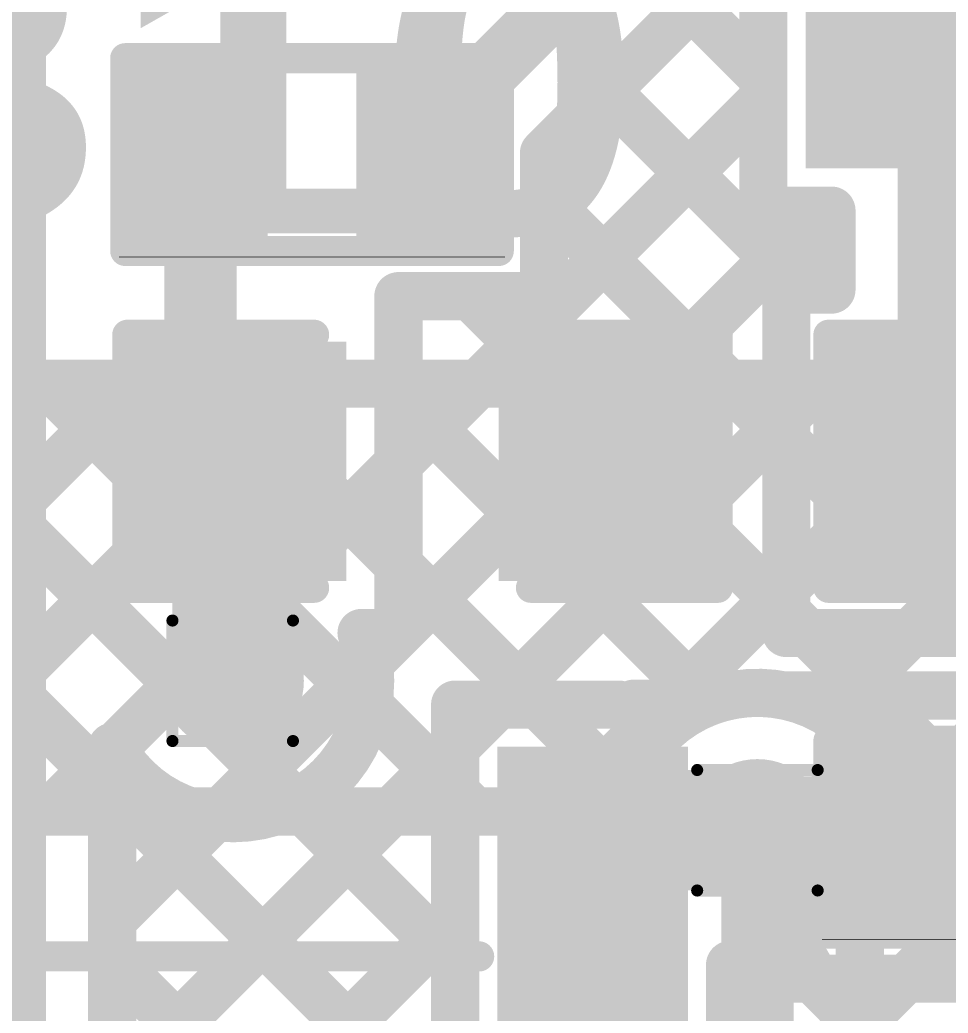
# Model space of a CAD drawing. Header units: inches. Extents: x -17 to 443, y -40 to 218.
# Drawn here: x 88.012 to 91.926, y 152.372 to 156.559 of the extents above; entities that cross this region are included whole.
import ezdxf

# ---------------------------------------------------------------- set-up
doc = ezdxf.new("R2010")
doc.units = ezdxf.units.IN
for name, color, linetype in [('Bottom Layer', 5, 'Continuous'), ('Drill Drawing', 1, 'Continuous'), ('Top Layer', 1, 'Continuous'), ('Top Overlay', 2, 'Continuous'), ('Top Paste', 8, 'Continuous'), ('Top Solder', 216, 'Continuous'), ('Via Holes', 16, 'Continuous')]:
    doc.layers.add(name, color=color, linetype=linetype)
doc.styles.add('Arial Black_Bold', font='', dxfattribs={"height": 0.2})
doc.styles.get('Arial Black_Bold').set_extended_font_data('Arial Black', bold=True)

# ---------------------------------------------------------------- blocks, each defined once
blk = doc.blocks.new('S______B______0402_12')
at = {"layer": 'Top Layer'}
for points in [[(-0.6985, -0.3175), (-0.6985, 0.3175), (-0.2413, 0.3175), (-0.2413, -0.3175)], [(0.2413, -0.3175), (0.2413, 0.3175), (0.6985, 0.3175), (0.6985, -0.3175)]]:
    blk.add_hatch(color=1, dxfattribs=at).paths.add_polyline_path(points)
at = {"layer": 'Top Paste'}
for points in [[(-0.6985, -0.3175), (-0.6985, 0.3175), (-0.2413, 0.3175), (-0.2413, -0.3175)], [(0.2413, -0.3175), (0.2413, 0.3175), (0.6985, 0.3175), (0.6985, -0.3175)]]:
    blk.add_hatch(color=8, dxfattribs=at).paths.add_polyline_path(points)
at = {"layer": 'Top Solder'}
for points in [[(-0.7535, -0.3725), (-0.7535, 0.3725), (-0.1863, 0.3725), (-0.1863, -0.3725)], [(0.1863, -0.3725), (0.1863, 0.3725), (0.7535, 0.3725), (0.7535, -0.3725)]]:
    blk.add_hatch(color=216, dxfattribs=at).paths.add_polyline_path(points)
at = {"layer": 'Top Overlay'}
for points in [[(-0.7874, 0.4064, 0.127, 0.127, 0), (0.7874, 0.4064, 0.127, 0.127, 0)], [(-0.7874, -0.4064, 0.127, 0.127, 0), (-0.7874, 0.4064, 0.127, 0.127, 0)], [(0.7874, -0.4064, 0.127, 0.127, 0), (0.7874, 0.4064, 0.127, 0.127, 0)], [(-0.7874, -0.4064, 0.127, 0.127, 0), (0.7874, -0.4064, 0.127, 0.127, 0)], [(-0.8128, -0.4318, 0.00323, 0.00323, 0), (0.8128, -0.4318, 0.00323, 0.00323, 0)]]:
    blk.add_lwpolyline(points, format="xyseb", dxfattribs=at)
for points in [[(-0.8191, 0.4064, 0.0635, 0.0635, 1), (-0.7556, 0.4064, 0.0635, 0.0635, 1)], [(-0.8191, 0.4064, 0.0635, 0.0635, 1), (-0.7556, 0.4064, 0.0635, 0.0635, 1)], [(0.7556, 0.4064, 0.0635, 0.0635, 1), (0.8191, 0.4064, 0.0635, 0.0635, 1)], [(0.7556, 0.4064, 0.0635, 0.0635, 1), (0.8191, 0.4064, 0.0635, 0.0635, 1)], [(-0.8191, -0.4064, 0.0635, 0.0635, 1), (-0.7556, -0.4064, 0.0635, 0.0635, 1)], [(-0.8191, -0.4064, 0.0635, 0.0635, 1), (-0.7556, -0.4064, 0.0635, 0.0635, 1)], [(0.7556, -0.4064, 0.0635, 0.0635, 1), (0.8191, -0.4064, 0.0635, 0.0635, 1)], [(0.7556, -0.4064, 0.0635, 0.0635, 1), (0.8191, -0.4064, 0.0635, 0.0635, 1)], [(-0.8136, -0.4318, 0.00161, 0.00161, 1), (-0.812, -0.4318, 0.00161, 0.00161, 1)], [(0.812, -0.4318, 0.00161, 0.00161, 1), (0.8136, -0.4318, 0.00161, 0.00161, 1)]]:
    blk.add_lwpolyline(points, format="xyseb", close=True, dxfattribs=at)
blk = doc.blocks.new('SOT_23_5_28')
at = {"layer": 'Top Layer'}
for points in [[(-1.85, 1.25), (-0.75, 1.25), (-0.75, 0.65), (-1.85, 0.65)], [(0.75, 1.25), (1.85, 1.25), (1.85, 0.65), (0.75, 0.65)], [(-1.85, 0.3), (-0.75, 0.3), (-0.75, -0.3), (-1.85, -0.3)], [(-1.85, -0.65), (-0.75, -0.65), (-0.75, -1.25), (-1.85, -1.25)], [(0.75, -0.65), (1.85, -0.65), (1.85, -1.25), (0.75, -1.25)]]:
    blk.add_hatch(color=1, dxfattribs=at).paths.add_polyline_path(points)
at = {"layer": 'Top Paste'}
for points in [[(-1.85, 1.25), (-0.75, 1.25), (-0.75, 0.65), (-1.85, 0.65)], [(0.75, 1.25), (1.85, 1.25), (1.85, 0.65), (0.75, 0.65)], [(-1.85, 0.3), (-0.75, 0.3), (-0.75, -0.3), (-1.85, -0.3)], [(-1.85, -0.65), (-0.75, -0.65), (-0.75, -1.25), (-1.85, -1.25)], [(0.75, -0.65), (1.85, -0.65), (1.85, -1.25), (0.75, -1.25)]]:
    blk.add_hatch(color=8, dxfattribs=at).paths.add_polyline_path(points)
at = {"layer": 'Top Solder'}
for points in [[(-1.9516, 1.3516), (-0.6484, 1.3516), (-0.6484, 0.5484), (-1.9516, 0.5484)], [(0.6484, 1.3516), (1.9516, 1.3516), (1.9516, 0.5484), (0.6484, 0.5484)], [(-1.9516, 0.4016), (-0.6484, 0.4016), (-0.6484, -0.4016), (-1.9516, -0.4016)], [(-1.9516, -0.5484), (-0.6484, -0.5484), (-0.6484, -1.3516), (-1.9516, -1.3516)], [(0.6484, -0.5484), (1.9516, -0.5484), (1.9516, -1.3516), (0.6484, -1.3516)]]:
    blk.add_hatch(color=216, dxfattribs=at).paths.add_polyline_path(points)
at = {"layer": 'Top Overlay'}
for points in [[(-0.879, 1.4986, 0.127, 0.127, 0), (0.8736, 1.4986, 0.127, 0.127, 0)], [(-0.879, 1.3986, 0.127, 0.127, 0), (-0.879, 1.4986, 0.127, 0.127, 0)], [(0.8736, 1.3986, 0.127, 0.127, 0), (0.8736, 1.4986, 0.127, 0.127, 0)], [(-2.1336, 1.0668, 0.127, 0.127, 0), (-2.0066, 0.9398, 0.127, 0.127, 0)], [(-2.1336, 0.8128, 0.127, 0.127, 0), (-2.1336, 1.0668, 0.127, 0.127, 0)], [(-2.1336, 0.8128, 0.127, 0.127, 0), (-2.0066, 0.9398, 0.127, 0.127, 0)], [(0.88, -0.418, 0.127, 0.127, 0), (0.88, 0.44, 0.127, 0.127, 0)], [(-0.879, -1.4986, 0.127, 0.127, 0), (-0.879, -1.3986, 0.127, 0.127, 0)], [(0.8736, -1.4986, 0.127, 0.127, 0), (0.8736, -1.3986, 0.127, 0.127, 0)], [(-0.879, -1.4986, 0.127, 0.127, 0), (0.8736, -1.4986, 0.127, 0.127, 0)]]:
    blk.add_lwpolyline(points, format="xyseb", dxfattribs=at)
for points in [[(-0.9108, 1.4986, 0.0635, 0.0635, 1), (-0.8473, 1.4986, 0.0635, 0.0635, 1)], [(-0.9108, 1.4986, 0.0635, 0.0635, 1), (-0.8473, 1.4986, 0.0635, 0.0635, 1)], [(0.8418, 1.4986, 0.0635, 0.0635, 1), (0.9053, 1.4986, 0.0635, 0.0635, 1)], [(0.8418, 1.4986, 0.0635, 0.0635, 1), (0.9053, 1.4986, 0.0635, 0.0635, 1)], [(-0.9108, 1.3986, 0.0635, 0.0635, 1), (-0.8473, 1.3986, 0.0635, 0.0635, 1)], [(0.8418, 1.3986, 0.0635, 0.0635, 1), (0.9053, 1.3986, 0.0635, 0.0635, 1)], [(-2.1654, 1.0668, 0.0635, 0.0635, 1), (-2.1019, 1.0668, 0.0635, 0.0635, 1)], [(-2.1654, 1.0668, 0.0635, 0.0635, 1), (-2.1019, 1.0668, 0.0635, 0.0635, 1)], [(-2.0383, 0.9398, 0.0635, 0.0635, 1), (-1.9748, 0.9398, 0.0635, 0.0635, 1)], [(-2.0383, 0.9398, 0.0635, 0.0635, 1), (-1.9748, 0.9398, 0.0635, 0.0635, 1)], [(-2.1654, 0.8128, 0.0635, 0.0635, 1), (-2.1019, 0.8128, 0.0635, 0.0635, 1)], [(-2.1654, 0.8128, 0.0635, 0.0635, 1), (-2.1019, 0.8128, 0.0635, 0.0635, 1)], [(0.8483, 0.44, 0.0635, 0.0635, 1), (0.9118, 0.44, 0.0635, 0.0635, 1)], [(0.8483, -0.418, 0.0635, 0.0635, 1), (0.9118, -0.418, 0.0635, 0.0635, 1)], [(-0.9108, -1.3986, 0.0635, 0.0635, 1), (-0.8473, -1.3986, 0.0635, 0.0635, 1)], [(0.8418, -1.3986, 0.0635, 0.0635, 1), (0.9053, -1.3986, 0.0635, 0.0635, 1)], [(-0.9108, -1.4986, 0.0635, 0.0635, 1), (-0.8473, -1.4986, 0.0635, 0.0635, 1)], [(-0.9108, -1.4986, 0.0635, 0.0635, 1), (-0.8473, -1.4986, 0.0635, 0.0635, 1)], [(0.8418, -1.4986, 0.0635, 0.0635, 1), (0.9053, -1.4986, 0.0635, 0.0635, 1)], [(0.8418, -1.4986, 0.0635, 0.0635, 1), (0.9053, -1.4986, 0.0635, 0.0635, 1)]]:
    blk.add_lwpolyline(points, format="xyseb", close=True, dxfattribs=at)
blk = doc.blocks.new('TC_0522C_1_7_260G__87')
at = {"layer": 'Top Layer'}
blk.add_hatch(color=1, dxfattribs=at).paths.add_polyline_path([(2.5, -1.55), (3.5, -1.55), (3.5, -2.15), (2.5, -2.15)])
at = {"layer": 'Top Paste'}
blk.add_hatch(color=8, dxfattribs=at).paths.add_polyline_path([(2.5, -1.55), (3.5, -1.55), (3.5, -2.15), (2.5, -2.15)])
at = {"layer": 'Top Solder'}
blk.add_hatch(color=216, dxfattribs=at).paths.add_polyline_path([(2.3984, -1.4484), (3.6016, -1.4484), (3.6016, -2.2516), (2.3984, -2.2516)])
at = {"layer": 'Top Overlay'}
blk.add_lwpolyline([(2.7178, 1.4224, 0.127, 0.127, 0), (2.7178, -1.3716, 0.127, 0.127, 0)], format="xyseb", dxfattribs=at)
blk.add_lwpolyline([(2.686, -1.3716, 0.0635, 0.0635, 1), (2.7496, -1.3716, 0.0635, 0.0635, 1)], format="xyseb", close=True, dxfattribs=at)
blk = doc.blocks.new('R___0402_189')
at = {"layer": 'Top Layer'}
for points in [[(-0.6985, -0.3175), (-0.6985, 0.3175), (-0.2413, 0.3175), (-0.2413, -0.3175)], [(0.2413, -0.3175), (0.2413, 0.3175), (0.6985, 0.3175), (0.6985, -0.3175)]]:
    blk.add_hatch(color=1, dxfattribs=at).paths.add_polyline_path(points)
at = {"layer": 'Top Paste'}
for points in [[(-0.6985, -0.3175), (-0.6985, 0.3175), (-0.2413, 0.3175), (-0.2413, -0.3175)], [(0.2413, -0.3175), (0.2413, 0.3175), (0.6985, 0.3175), (0.6985, -0.3175)]]:
    blk.add_hatch(color=8, dxfattribs=at).paths.add_polyline_path(points)
at = {"layer": 'Top Solder'}
for points in [[(-0.7535, -0.3725), (-0.7535, 0.3725), (-0.1863, 0.3725), (-0.1863, -0.3725)], [(0.1863, -0.3725), (0.1863, 0.3725), (0.7535, 0.3725), (0.7535, -0.3725)]]:
    blk.add_hatch(color=216, dxfattribs=at).paths.add_polyline_path(points)
at = {"layer": 'Top Overlay'}
for points in [[(-0.7874, 0.4064, 0.127, 0.127, 0), (0.7874, 0.4064, 0.127, 0.127, 0)], [(-0.7874, -0.4064, 0.127, 0.127, 0), (-0.7874, 0.4064, 0.127, 0.127, 0)], [(0.7874, -0.4064, 0.127, 0.127, 0), (0.7874, 0.4064, 0.127, 0.127, 0)], [(-0.7874, -0.4064, 0.127, 0.127, 0), (0.7874, -0.4064, 0.127, 0.127, 0)], [(-0.8128, -0.4318, 0.00323, 0.00323, 0), (0.8128, -0.4318, 0.00323, 0.00323, 0)]]:
    blk.add_lwpolyline(points, format="xyseb", dxfattribs=at)
for points in [[(-0.8191, 0.4064, 0.0635, 0.0635, 1), (-0.7556, 0.4064, 0.0635, 0.0635, 1)], [(-0.8191, 0.4064, 0.0635, 0.0635, 1), (-0.7556, 0.4064, 0.0635, 0.0635, 1)], [(0.7556, 0.4064, 0.0635, 0.0635, 1), (0.8191, 0.4064, 0.0635, 0.0635, 1)], [(0.7556, 0.4064, 0.0635, 0.0635, 1), (0.8191, 0.4064, 0.0635, 0.0635, 1)], [(-0.8191, -0.4064, 0.0635, 0.0635, 1), (-0.7556, -0.4064, 0.0635, 0.0635, 1)], [(-0.8191, -0.4064, 0.0635, 0.0635, 1), (-0.7556, -0.4064, 0.0635, 0.0635, 1)], [(0.7556, -0.4064, 0.0635, 0.0635, 1), (0.8191, -0.4064, 0.0635, 0.0635, 1)], [(0.7556, -0.4064, 0.0635, 0.0635, 1), (0.8191, -0.4064, 0.0635, 0.0635, 1)], [(-0.8136, -0.4318, 0.00161, 0.00161, 1), (-0.812, -0.4318, 0.00161, 0.00161, 1)], [(0.812, -0.4318, 0.00161, 0.00161, 1), (0.8136, -0.4318, 0.00161, 0.00161, 1)]]:
    blk.add_lwpolyline(points, format="xyseb", close=True, dxfattribs=at)
blk = doc.blocks.new('C___0603_254')
at = {"layer": 'Top Layer'}
for points in [[(-0.381, 0.4445), (-0.381, -0.4445), (-1.143, -0.4445), (-1.143, 0.4445)], [(1.143, 0.4445), (1.143, -0.4445), (0.381, -0.4445), (0.381, 0.4445)]]:
    blk.add_hatch(color=1, dxfattribs=at).paths.add_polyline_path(points)
at = {"layer": 'Top Paste'}
for points in [[(-0.381, 0.4445), (-0.381, -0.4445), (-1.143, -0.4445), (-1.143, 0.4445)], [(1.143, 0.4445), (1.143, -0.4445), (0.381, -0.4445), (0.381, 0.4445)]]:
    blk.add_hatch(color=8, dxfattribs=at).paths.add_polyline_path(points)
at = {"layer": 'Top Solder'}
for points in [[(-0.321, 0.5045), (-0.321, -0.5045), (-1.203, -0.5045), (-1.203, 0.5045)], [(1.203, 0.5045), (1.203, -0.5045), (0.321, -0.5045), (0.321, 0.5045)]]:
    blk.add_hatch(color=216, dxfattribs=at).paths.add_polyline_path(points)
at = {"layer": 'Top Overlay'}
for points in [[(-1.2446, 0.5334, 0.127, 0.127, 0), (-1.2446, -0.5334, 0.127, 0.127, 0)], [(-0.4572, 0.5334, 0.127, 0.127, 0), (-1.2446, 0.5334, 0.127, 0.127, 0)], [(1.2446, 0.5334, 0.127, 0.127, 0), (0.4572, 0.5334, 0.127, 0.127, 0)], [(1.2446, 0.5334, 0.127, 0.127, 0), (1.2446, -0.5334, 0.127, 0.127, 0)], [(-0.4572, -0.5334, 0.127, 0.127, 0), (-1.2446, -0.5334, 0.127, 0.127, 0)], [(1.2446, -0.5334, 0.127, 0.127, 0), (0.4572, -0.5334, 0.127, 0.127, 0)]]:
    blk.add_lwpolyline(points, format="xyseb", dxfattribs=at)
for points in [[(-1.2764, 0.5334, 0.0635, 0.0635, 1), (-1.2128, 0.5334, 0.0635, 0.0635, 1)], [(-1.2764, 0.5334, 0.0635, 0.0635, 1), (-1.2128, 0.5334, 0.0635, 0.0635, 1)], [(-0.4889, 0.5334, 0.0635, 0.0635, 1), (-0.4254, 0.5334, 0.0635, 0.0635, 1)], [(0.4254, 0.5334, 0.0635, 0.0635, 1), (0.4889, 0.5334, 0.0635, 0.0635, 1)], [(1.2128, 0.5334, 0.0635, 0.0635, 1), (1.2764, 0.5334, 0.0635, 0.0635, 1)], [(1.2128, 0.5334, 0.0635, 0.0635, 1), (1.2764, 0.5334, 0.0635, 0.0635, 1)], [(-1.2764, -0.5334, 0.0635, 0.0635, 1), (-1.2128, -0.5334, 0.0635, 0.0635, 1)], [(-1.2764, -0.5334, 0.0635, 0.0635, 1), (-1.2128, -0.5334, 0.0635, 0.0635, 1)], [(-0.4889, -0.5334, 0.0635, 0.0635, 1), (-0.4254, -0.5334, 0.0635, 0.0635, 1)], [(0.4254, -0.5334, 0.0635, 0.0635, 1), (0.4889, -0.5334, 0.0635, 0.0635, 1)], [(1.2128, -0.5334, 0.0635, 0.0635, 1), (1.2764, -0.5334, 0.0635, 0.0635, 1)], [(1.2128, -0.5334, 0.0635, 0.0635, 1), (1.2764, -0.5334, 0.0635, 0.0635, 1)]]:
    blk.add_lwpolyline(points, format="xyseb", close=True, dxfattribs=at)
blk = doc.blocks.new('C___0603_258')
at = {"layer": 'Top Layer'}
for points in [[(-0.381, 0.4445), (-0.381, -0.4445), (-1.143, -0.4445), (-1.143, 0.4445)], [(1.143, 0.4445), (1.143, -0.4445), (0.381, -0.4445), (0.381, 0.4445)]]:
    blk.add_hatch(color=1, dxfattribs=at).paths.add_polyline_path(points)
at = {"layer": 'Top Paste'}
for points in [[(-0.381, 0.4445), (-0.381, -0.4445), (-1.143, -0.4445), (-1.143, 0.4445)], [(1.143, 0.4445), (1.143, -0.4445), (0.381, -0.4445), (0.381, 0.4445)]]:
    blk.add_hatch(color=8, dxfattribs=at).paths.add_polyline_path(points)
at = {"layer": 'Top Solder'}
for points in [[(-0.321, 0.5045), (-0.321, -0.5045), (-1.203, -0.5045), (-1.203, 0.5045)], [(1.203, 0.5045), (1.203, -0.5045), (0.321, -0.5045), (0.321, 0.5045)]]:
    blk.add_hatch(color=216, dxfattribs=at).paths.add_polyline_path(points)
at = {"layer": 'Top Overlay'}
for points in [[(-1.2446, -0.5334, 0.127, 0.127, 0), (-1.2446, 0.5334, 0.127, 0.127, 0)], [(-1.2446, 0.5334, 0.127, 0.127, 0), (-0.4572, 0.5334, 0.127, 0.127, 0)], [(0.4572, 0.5334, 0.127, 0.127, 0), (1.2446, 0.5334, 0.127, 0.127, 0)], [(1.2446, -0.5334, 0.127, 0.127, 0), (1.2446, 0.5334, 0.127, 0.127, 0)], [(-1.2446, -0.5334, 0.127, 0.127, 0), (-0.4572, -0.5334, 0.127, 0.127, 0)], [(0.4572, -0.5334, 0.127, 0.127, 0), (1.2446, -0.5334, 0.127, 0.127, 0)]]:
    blk.add_lwpolyline(points, format="xyseb", dxfattribs=at)
for points in [[(-1.2764, 0.5334, 0.0635, 0.0635, 1), (-1.2128, 0.5334, 0.0635, 0.0635, 1)], [(-1.2764, 0.5334, 0.0635, 0.0635, 1), (-1.2128, 0.5334, 0.0635, 0.0635, 1)], [(-0.4889, 0.5334, 0.0635, 0.0635, 1), (-0.4254, 0.5334, 0.0635, 0.0635, 1)], [(0.4254, 0.5334, 0.0635, 0.0635, 1), (0.4889, 0.5334, 0.0635, 0.0635, 1)], [(1.2128, 0.5334, 0.0635, 0.0635, 1), (1.2764, 0.5334, 0.0635, 0.0635, 1)], [(1.2128, 0.5334, 0.0635, 0.0635, 1), (1.2764, 0.5334, 0.0635, 0.0635, 1)], [(-1.2764, -0.5334, 0.0635, 0.0635, 1), (-1.2128, -0.5334, 0.0635, 0.0635, 1)], [(-1.2764, -0.5334, 0.0635, 0.0635, 1), (-1.2128, -0.5334, 0.0635, 0.0635, 1)], [(-0.4889, -0.5334, 0.0635, 0.0635, 1), (-0.4254, -0.5334, 0.0635, 0.0635, 1)], [(0.4254, -0.5334, 0.0635, 0.0635, 1), (0.4889, -0.5334, 0.0635, 0.0635, 1)], [(1.2128, -0.5334, 0.0635, 0.0635, 1), (1.2764, -0.5334, 0.0635, 0.0635, 1)], [(1.2128, -0.5334, 0.0635, 0.0635, 1), (1.2764, -0.5334, 0.0635, 0.0635, 1)]]:
    blk.add_lwpolyline(points, format="xyseb", close=True, dxfattribs=at)

msp = doc.modelspace()

# ---------------------------------------------------------------- hatches: boundary and pattern name
at = {"layer": 'Bottom Layer'}
h = msp.add_hatch(color=5, dxfattribs=at)
edge = h.paths.add_edge_path()
edge.add_arc((88.9097, 153.7729), 0.3, 0, 360)
h = msp.add_hatch(color=5, dxfattribs=at)
edge = h.paths.add_edge_path()
edge.add_arc((91.1217, 153.1427), 0.3, 0, 360)
at = {"layer": 'Top Layer'}
h = msp.add_hatch(color=1, dxfattribs=at)
edge = h.paths.add_edge_path()
edge.add_arc((88.9097, 153.7729), 0.3, 0, 360)
h = msp.add_hatch(color=1, dxfattribs=at)
edge = h.paths.add_edge_path()
edge.add_arc((91.1217, 153.1427), 0.3, 0, 360)
at = {"layer": 'Via Holes'}
h = msp.add_hatch(color=7, dxfattribs=at)
edge = h.paths.add_edge_path()
edge.add_arc((88.9097, 153.7729), 0.15, 0, 360)
h = msp.add_hatch(color=7, dxfattribs=at)
edge = h.paths.add_edge_path()
edge.add_arc((91.1217, 153.1427), 0.15, 0, 360)

# ---------------------------------------------------------------- linework, layer by layer
at = {"layer": 'Bottom Layer'}
for points in [[(85.4045, 156.3102, 0.2032, 0.2032, 0), (88.4929, 153.2218, 0.2032, 0.2032, 0)], [(86.7048, 153.2218, 0.2032, 0.2032, 0), (88.5085, 155.0255, 0.2032, 0.2032, 0)], [(86.9967, 155.0255, 0.2032, 0.2032, 0), (93.0467, 155.0255, 0.2032, 0.2032, 0)], [(86.9967, 155.0255, 0.2032, 0.2032, 0), (93.0467, 155.0255, 0.2032, 0.2032, 0)], [(87.4077, 155.0255, 0.2032, 0.2032, 0), (89.2113, 153.2218, 0.2032, 0.2032, 0)], [(87.4232, 153.2218, 0.2032, 0.2032, 0), (89.2269, 155.0255, 0.2032, 0.2032, 0)], [(88.1261, 155.0255, 0.2032, 0.2032, 0), (89.9297, 153.2218, 0.2032, 0.2032, 0)], [(88.1417, 153.2218, 0.2032, 0.2032, 0), (89.9453, 155.0255, 0.2032, 0.2032, 0)], [(88.8445, 155.0255, 0.2032, 0.2032, 0), (90.5654, 153.3046, 0.2032, 0.2032, 0)], [(88.8601, 153.2218, 0.2032, 0.2032, 0), (90.6637, 155.0255, 0.2032, 0.2032, 0)], [(89.5629, 155.0255, 0.2032, 0.2032, 0), (90.9074, 153.681, 0.2032, 0.2032, 0)], [(89.5785, 153.2218, 0.2032, 0.2032, 0), (91.3822, 155.0255, 0.2032, 0.2032, 0)], [(90.2813, 155.0255, 0.2032, 0.2032, 0), (93.6196, 151.6872, 0.2032, 0.2032, 0)], [(90.2937, 153.2186, 0.2032, 0.2032, 0), (92.1006, 155.0255, 0.2032, 0.2032, 0)], [(90.9998, 155.0255, 0.2032, 0.2032, 0), (93.6196, 152.4057, 0.2032, 0.2032, 0)], [(91.428, 153.6345, 0.2032, 0.2032, 0), (92.819, 155.0255, 0.2032, 0.2032, 0)], [(91.7182, 155.0255, 0.2032, 0.2032, 0), (93.6196, 153.1241, 0.2032, 0.2032, 0)], [(91.6994, 153.1874, 0.2032, 0.2032, 0), (93.4246, 154.9126, 0.2032, 0.2032, 0)], [(91.5535, 152.3231, 0.2032, 0.2032, 0), (93.7187, 154.4884, 0.2032, 0.2032, 0)], [(90.543, 153.115, 0.2032, 0.2032, -1.024191), (91.7011, 153.1427, 0.2032, 0.2032, 0)], [(86.2077, 153.2218, 0.2032, 0.2032, 0), (90.2379, 153.2218, 0.2032, 0.2032, 0)], [(86.2077, 153.2218, 0.2032, 0.2032, 0), (90.2379, 153.2218, 0.2032, 0.2032, 0)], [(90.2379, 153.2218, 0.2032, 0.2032, -0.049126), (90.3333, 153.2124, 0.2032, 0.2032, 0)], [(90.3333, 153.2124, 0.2032, 0.2032, -0.098493), (90.5096, 153.1394, 0.2032, 0.2032, 0)], [(91.1217, 152.2647, 0.3048, 0.3048, 0), (91.1217, 153.1427, 0.3048, 0.3048, 0)], [(91.7011, 153.1427, 0.2032, 0.2032, -0.184522), (91.5535, 152.7563, 0.2032, 0.2032, 0)], [(91.66, 152.9284, 0.2032, 0.2032, 0), (93.5686, 151.0198, 0.2032, 0.2032, 0)], [(91.5535, 152.2647, 0.2032, 0.2032, 0), (91.5535, 152.7563, 0.2032, 0.2032, 0)], [(91.1217, 152.2647, 0.3048, 0.3048, -0.414214), (90.3438, 151.4869, 0.3048, 0.3048, 0)], [(91.5535, 152.3165, 0.2032, 0.2032, 0), (93.7357, 150.1343, 0.2032, 0.2032, 0)]]:
    msp.add_lwpolyline(points, format="xyseb", dxfattribs=at)
for points in [[(88.0753, 155.0255, 0.1016, 0.1016, 1), (88.1769, 155.0255, 0.1016, 0.1016, 1)], [(88.4577, 155.0255, 0.1016, 0.1016, 1), (88.5593, 155.0255, 0.1016, 0.1016, 1)], [(88.7937, 155.0255, 0.1016, 0.1016, 1), (88.8953, 155.0255, 0.1016, 0.1016, 1)], [(89.1761, 155.0255, 0.1016, 0.1016, 1), (89.2777, 155.0255, 0.1016, 0.1016, 1)], [(89.5121, 155.0255, 0.1016, 0.1016, 1), (89.6137, 155.0255, 0.1016, 0.1016, 1)], [(89.8945, 155.0255, 0.1016, 0.1016, 1), (89.9961, 155.0255, 0.1016, 0.1016, 1)], [(90.2305, 155.0255, 0.1016, 0.1016, 1), (90.3321, 155.0255, 0.1016, 0.1016, 1)], [(90.6129, 155.0255, 0.1016, 0.1016, 1), (90.7145, 155.0255, 0.1016, 0.1016, 1)], [(90.949, 155.0255, 0.1016, 0.1016, 1), (91.0506, 155.0255, 0.1016, 0.1016, 1)], [(91.3314, 155.0255, 0.1016, 0.1016, 1), (91.433, 155.0255, 0.1016, 0.1016, 1)], [(91.6674, 155.0255, 0.1016, 0.1016, 1), (91.769, 155.0255, 0.1016, 0.1016, 1)], [(90.8566, 153.681, 0.1016, 0.1016, 1), (90.9582, 153.681, 0.1016, 0.1016, 1)], [(91.3772, 153.6345, 0.1016, 0.1016, 1), (91.4788, 153.6345, 0.1016, 0.1016, 1)], [(90.5146, 153.3046, 0.1016, 0.1016, 1), (90.6162, 153.3046, 0.1016, 0.1016, 1)], [(88.0909, 153.2218, 0.1016, 0.1016, 1), (88.1925, 153.2218, 0.1016, 0.1016, 1)], [(88.4421, 153.2218, 0.1016, 0.1016, 1), (88.5437, 153.2218, 0.1016, 0.1016, 1)], [(88.8093, 153.2218, 0.1016, 0.1016, 1), (88.9109, 153.2218, 0.1016, 0.1016, 1)], [(89.1605, 153.2218, 0.1016, 0.1016, 1), (89.2621, 153.2218, 0.1016, 0.1016, 1)], [(89.5277, 153.2218, 0.1016, 0.1016, 1), (89.6293, 153.2218, 0.1016, 0.1016, 1)], [(89.8789, 153.2218, 0.1016, 0.1016, 1), (89.9805, 153.2218, 0.1016, 0.1016, 1)], [(90.1871, 153.2218, 0.1016, 0.1016, 1), (90.2887, 153.2218, 0.1016, 0.1016, 1)], [(90.1871, 153.2218, 0.1016, 0.1016, 1), (90.2887, 153.2218, 0.1016, 0.1016, 1)], [(90.1871, 153.2218, 0.1016, 0.1016, 1), (90.2887, 153.2218, 0.1016, 0.1016, 1)], [(90.2429, 153.2186, 0.1016, 0.1016, 1), (90.3445, 153.2186, 0.1016, 0.1016, 1)], [(90.2825, 153.2124, 0.1016, 0.1016, 1), (90.3841, 153.2124, 0.1016, 0.1016, 1)], [(90.2825, 153.2124, 0.1016, 0.1016, 1), (90.3841, 153.2124, 0.1016, 0.1016, 1)], [(91.0455, 153.1427, 0.1524, 0.1524, 1), (91.1979, 153.1427, 0.1524, 0.1524, 1)], [(91.6486, 153.1874, 0.1016, 0.1016, 1), (91.7502, 153.1874, 0.1016, 0.1016, 1)], [(90.4588, 153.1394, 0.1016, 0.1016, 1), (90.5604, 153.1394, 0.1016, 0.1016, 1)], [(91.6503, 153.1427, 0.1016, 0.1016, 1), (91.7519, 153.1427, 0.1016, 0.1016, 1)], [(91.6503, 153.1427, 0.1016, 0.1016, 1), (91.7519, 153.1427, 0.1016, 0.1016, 1)], [(90.4922, 153.115, 0.1016, 0.1016, 1), (90.5938, 153.115, 0.1016, 0.1016, 1)], [(91.6092, 152.9284, 0.1016, 0.1016, 1), (91.7108, 152.9284, 0.1016, 0.1016, 1)], [(91.5027, 152.7563, 0.1016, 0.1016, 1), (91.6043, 152.7563, 0.1016, 0.1016, 1)], [(91.5027, 152.7563, 0.1016, 0.1016, 1), (91.6043, 152.7563, 0.1016, 0.1016, 1)], [(91.0455, 152.2647, 0.1524, 0.1524, 1), (91.1979, 152.2647, 0.1524, 0.1524, 1)], [(91.0455, 152.2647, 0.1524, 0.1524, 1), (91.1979, 152.2647, 0.1524, 0.1524, 1)], [(91.5027, 152.3231, 0.1016, 0.1016, 1), (91.6043, 152.3231, 0.1016, 0.1016, 1)], [(91.5027, 152.3165, 0.1016, 0.1016, 1), (91.6043, 152.3165, 0.1016, 0.1016, 1)]]:
    msp.add_lwpolyline(points, format="xyseb", close=True, dxfattribs=at)
at = {"layer": 'Drill Drawing'}
for points in [[(88.6557, 154.0269, 0.0508, 0.0508, 0), (89.1637, 154.0269, 0.0508, 0.0508, 0)], [(88.6557, 153.5189, 0.0508, 0.0508, 0), (88.6557, 154.0269, 0.0508, 0.0508, 0)], [(89.1637, 153.5189, 0.0508, 0.0508, 0), (89.1637, 154.0269, 0.0508, 0.0508, 0)], [(88.6557, 153.5189, 0.0508, 0.0508, 0), (89.1637, 153.5189, 0.0508, 0.0508, 0)], [(90.8677, 153.3967, 0.0508, 0.0508, 0), (91.3757, 153.3967, 0.0508, 0.0508, 0)], [(90.8677, 152.8887, 0.0508, 0.0508, 0), (90.8677, 153.3967, 0.0508, 0.0508, 0)], [(91.3757, 152.8887, 0.0508, 0.0508, 0), (91.3757, 153.3967, 0.0508, 0.0508, 0)], [(90.8677, 152.8887, 0.0508, 0.0508, 0), (91.3757, 152.8887, 0.0508, 0.0508, 0)]]:
    msp.add_lwpolyline(points, format="xyseb", dxfattribs=at)
for points in [[(88.643, 154.0269, 0.0254, 0.0254, 1), (88.6684, 154.0269, 0.0254, 0.0254, 1)], [(88.643, 154.0269, 0.0254, 0.0254, 1), (88.6684, 154.0269, 0.0254, 0.0254, 1)], [(89.151, 154.0269, 0.0254, 0.0254, 1), (89.1764, 154.0269, 0.0254, 0.0254, 1)], [(89.151, 154.0269, 0.0254, 0.0254, 1), (89.1764, 154.0269, 0.0254, 0.0254, 1)], [(88.643, 153.5189, 0.0254, 0.0254, 1), (88.6684, 153.5189, 0.0254, 0.0254, 1)], [(88.643, 153.5189, 0.0254, 0.0254, 1), (88.6684, 153.5189, 0.0254, 0.0254, 1)], [(89.151, 153.5189, 0.0254, 0.0254, 1), (89.1764, 153.5189, 0.0254, 0.0254, 1)], [(89.151, 153.5189, 0.0254, 0.0254, 1), (89.1764, 153.5189, 0.0254, 0.0254, 1)], [(90.855, 153.3967, 0.0254, 0.0254, 1), (90.8804, 153.3967, 0.0254, 0.0254, 1)], [(90.855, 153.3967, 0.0254, 0.0254, 1), (90.8804, 153.3967, 0.0254, 0.0254, 1)], [(91.363, 153.3967, 0.0254, 0.0254, 1), (91.3884, 153.3967, 0.0254, 0.0254, 1)], [(91.363, 153.3967, 0.0254, 0.0254, 1), (91.3884, 153.3967, 0.0254, 0.0254, 1)], [(90.855, 152.8887, 0.0254, 0.0254, 1), (90.8804, 152.8887, 0.0254, 0.0254, 1)], [(90.855, 152.8887, 0.0254, 0.0254, 1), (90.8804, 152.8887, 0.0254, 0.0254, 1)], [(91.363, 152.8887, 0.0254, 0.0254, 1), (91.3884, 152.8887, 0.0254, 0.0254, 1)], [(91.363, 152.8887, 0.0254, 0.0254, 1), (91.3884, 152.8887, 0.0254, 0.0254, 1)]]:
    msp.add_lwpolyline(points, format="xyseb", close=True, dxfattribs=at)
at = {"layer": 'Top Layer'}
for points in [[(87.7413, 141.8981, 0.762, 0.762, 0), (87.7413, 157.0749, 0.762, 0.762, 0)], [(89.835, 156.1858, 0.254, 0.254, 0), (90.7494, 157.1003, 0.254, 0.254, 0)], [(90.2219, 155.998, 0.2032, 0.2032, 0), (91.0364, 156.8125, 0.2032, 0.2032, 0)], [(91.1466, 155.7551, 0.2032, 0.2032, 0), (91.1466, 156.7051, 0.2032, 0.2032, 0)], [(90.843, 156.6191, 0.2032, 0.2032, 0), (91.1466, 156.3155, 0.2032, 0.2032, 0)], [(91.9037, 156.2622, 0.381, 0.381, 0), (91.976, 156.3345, 0.381, 0.381, 0)], [(91.9037, 154.6983, 0.381, 0.381, 0), (91.9037, 156.2622, 0.381, 0.381, 0)], [(90.4838, 156.2599, 0.2032, 0.2032, 0), (91.3214, 155.4222, 0.2032, 0.2032, 0)], [(89.6083, 154.6885, 0.2032, 0.2032, 0), (91.1466, 156.2267, 0.2032, 0.2032, 0)], [(89.7099, 156.0842, 0.254, 0.254, 0), (89.8115, 156.1858, 0.254, 0.254, 0)], [(89.8115, 156.1858, 0.254, 0.254, 0), (89.835, 156.1858, 0.254, 0.254, 0)], [(89.7099, 155.9953, 0.254, 0.254, 0), (89.7099, 156.0842, 0.254, 0.254, 0)], [(88.7741, 154.8722, 0.3048, 0.3048, 0), (88.7741, 155.9914, 0.3048, 0.3048, 0)], [(90.2219, 155.3945, 0.2032, 0.2032, 0), (90.2219, 155.998, 0.2032, 0.2032, 0)], [(90.2219, 155.8034, 0.2032, 0.2032, 0), (91.2433, 154.7819, 0.2032, 0.2032, 0)], [(89.4844, 153.8462, 0.2032, 0.2032, 0), (91.3934, 155.7551, 0.2032, 0.2032, 0)], [(91.1466, 155.7551, 0.2032, 0.2032, 0), (91.4338, 155.7551, 0.2032, 0.2032, 0)], [(91.4338, 155.4222, 0.2032, 0.2032, 0), (91.4338, 155.7551, 0.2032, 0.2032, 0)], [(89.6083, 155.3945, 0.2032, 0.2032, 0), (90.2219, 155.3945, 0.2032, 0.2032, 0)], [(89.6083, 153.9744, 0.2032, 0.2032, 0), (89.6083, 155.3945, 0.2032, 0.2032, 0)], [(89.9123, 155.3945, 0.2032, 0.2032, 0), (91.2433, 154.0635, 0.2032, 0.2032, 0)], [(91.2433, 155.4222, 0.2032, 0.2032, 0), (91.4338, 155.4222, 0.2032, 0.2032, 0)], [(91.2433, 153.9744, 0.2032, 0.2032, 0), (91.2433, 155.4222, 0.2032, 0.2032, 0)], [(89.6083, 154.9801, 0.2032, 0.2032, 0), (90.9074, 153.681, 0.2032, 0.2032, 0)], [(88.7741, 154.8722, 0.3048, 0.3048, 0), (88.9479, 154.6983, 0.3048, 0.3048, 0)], [(88.9097, 153.7729, 0.508, 0.508, 0), (88.9097, 154.6983, 0.508, 0.508, 0)], [(90.0292, 153.6724, 0.2032, 0.2032, 0), (91.2433, 154.8866, 0.2032, 0.2032, 0)], [(88.9097, 154.6983, 0.3048, 0.3048, 0), (88.9479, 154.6983, 0.3048, 0.3048, 0)], [(89.6083, 154.2616, 0.2032, 0.2032, 0), (90.1975, 153.6724, 0.2032, 0.2032, 0)], [(90.7512, 153.6761, 0.2032, 0.2032, 0), (91.2433, 154.1682, 0.2032, 0.2032, 0)], [(91.2433, 154.0635, 0.2032, 0.2032, 0), (91.3324, 153.9744, 0.2032, 0.2032, 0)], [(89.4529, 153.9744, 0.2032, 0.2032, 0), (89.6083, 153.9744, 0.2032, 0.2032, 0)], [(89.4529, 153.9744, 0.2032, 0.2032, -0.089061), (89.4891, 153.7729, 0.2032, 0.2032, 0)], [(91.2433, 153.9744, 0.2032, 0.2032, 0), (92.5641, 153.9744, 0.2032, 0.2032, 0)], [(91.3324, 153.9744, 0.2032, 0.2032, 0), (91.5963, 153.7105, 0.2032, 0.2032, 0)], [(91.5041, 153.7105, 0.2032, 0.2032, 0), (91.768, 153.9744, 0.2032, 0.2032, 0)], [(89.4891, 153.7729, 0.2032, 0.2032, -0.776065), (88.4017, 153.4942, 0.2032, 0.2032, 0)], [(90.8954, 153.6761, 0.2032, 0.2032, -0.151387), (91.2367, 153.7105, 0.2032, 0.2032, 0)], [(90.5999, 153.6761, 0.2032, 0.2032, 0), (90.8954, 153.6761, 0.2032, 0.2032, 0)], [(91.2367, 153.7105, 0.2032, 0.2032, 0), (92.1704, 153.7105, 0.2032, 0.2032, 0)], [(89.4801, 153.6714, 0.2032, 0.2032, 0), (89.8475, 153.3041, 0.2032, 0.2032, 0)], [(89.8475, 153.6724, 0.2032, 0.2032, 0), (90.5378, 153.6724, 0.2032, 0.2032, 0)], [(89.8475, 152.1136, 0.2032, 0.2032, 0), (89.8475, 153.6724, 0.2032, 0.2032, 0)], [(88.4017, 141.8981, 0.2032, 0.2032, 0), (88.4017, 153.4942, 0.2032, 0.2032, 0)], [(88.4017, 152.045, 0.2032, 0.2032, 0), (89.8475, 153.4908, 0.2032, 0.2032, 0)], [(88.4017, 153.313, 0.2032, 0.2032, 0), (91.4479, 150.2668, 0.2032, 0.2032, 0)], [(91.0713, 153.1427, 0.508, 0.508, 0), (91.0965, 153.1679, 0.508, 0.508, 0)], [(91.0965, 153.1679, 0.508, 0.508, 0), (91.1217, 153.1427, 0.508, 0.508, 0)], [(89.1752, 153.2579, 0.2032, 0.2032, 0), (89.8475, 152.5857, 0.2032, 0.2032, 0)], [(90.4269, 152.9697, 0.508, 0.508, 0), (90.5999, 153.1427, 0.508, 0.508, 0)], [(90.5999, 153.1427, 0.508, 0.508, 0), (91.0713, 153.1427, 0.508, 0.508, 0)], [(91.1217, 153.1427, 0.508, 0.508, 0), (91.148, 153.1164, 0.508, 0.508, 0)], [(91.148, 153.1164, 0.508, 0.508, 0), (91.6605, 153.1164, 0.508, 0.508, 0)], [(88.4017, 152.7634, 0.2032, 0.2032, 0), (88.8364, 153.1981, 0.2032, 0.2032, 0)], [(90.4269, 152.966, 0.508, 0.508, 0), (90.4269, 152.9697, 0.508, 0.508, 0)], [(88.4017, 151.3266, 0.2032, 0.2032, 0), (89.8475, 152.7724, 0.2032, 0.2032, 0)], [(88.4017, 152.5946, 0.2032, 0.2032, 0), (91.4479, 149.5484, 0.2032, 0.2032, 0)], [(91.0063, 152.1136, 0.2032, 0.2032, 0), (91.0063, 152.5749, 0.2032, 0.2032, 0)], [(91.2306, 152.5736, 0.2032, 0.2032, -0.097718), (91.0063, 152.5749, 0.2032, 0.2032, 0)], [(91.0063, 152.4943, 0.2032, 0.2032, 0), (91.077, 152.565, 0.2032, 0.2032, 0)], [(88.4017, 149.1713, 0.2032, 0.2032, 0), (91.7471, 152.5167, 0.2032, 0.2032, 0)], [(91.2306, 152.5167, 0.2032, 0.2032, 0), (92.1704, 152.5167, 0.2032, 0.2032, 0)], [(91.3532, 152.5167, 0.2032, 0.2032, 0), (91.8837, 151.9863, 0.2032, 0.2032, 0)], [(91.4479, 150.9117, 0.2032, 0.2032, -0.414214), (92.9908, 152.4546, 0.2032, 0.2032, 0)]]:
    msp.add_lwpolyline(points, format="xyseb", dxfattribs=at)
for points in [[(90.7922, 156.6191, 0.1016, 0.1016, 1), (90.8938, 156.6191, 0.1016, 0.1016, 1)], [(91.8808, 156.3345, 0.1905, 0.1905, 1), (92.0713, 156.3345, 0.1905, 0.1905, 1)], [(91.0958, 156.3155, 0.1016, 0.1016, 1), (91.1974, 156.3155, 0.1016, 0.1016, 1)], [(91.8085, 156.2622, 0.1905, 0.1905, 1), (91.999, 156.2622, 0.1905, 0.1905, 1)], [(91.8085, 156.2622, 0.1905, 0.1905, 1), (91.999, 156.2622, 0.1905, 0.1905, 1)], [(90.433, 156.2599, 0.1016, 0.1016, 1), (90.5346, 156.2599, 0.1016, 0.1016, 1)], [(89.748, 156.1858, 0.127, 0.127, 1), (89.875, 156.1858, 0.127, 0.127, 1)], [(89.748, 156.1858, 0.127, 0.127, 1), (89.875, 156.1858, 0.127, 0.127, 1)], [(89.7715, 156.1858, 0.127, 0.127, 1), (89.8985, 156.1858, 0.127, 0.127, 1)], [(89.7715, 156.1858, 0.127, 0.127, 1), (89.8985, 156.1858, 0.127, 0.127, 1)], [(91.0958, 156.2267, 0.1016, 0.1016, 1), (91.1974, 156.2267, 0.1016, 0.1016, 1)], [(89.6464, 156.0842, 0.127, 0.127, 1), (89.7734, 156.0842, 0.127, 0.127, 1)], [(89.6464, 156.0842, 0.127, 0.127, 1), (89.7734, 156.0842, 0.127, 0.127, 1)], [(88.6979, 155.9914, 0.1524, 0.1524, 1), (88.8503, 155.9914, 0.1524, 0.1524, 1)], [(89.6464, 155.9953, 0.127, 0.127, 1), (89.7734, 155.9953, 0.127, 0.127, 1)], [(90.1711, 155.998, 0.1016, 0.1016, 1), (90.2727, 155.998, 0.1016, 0.1016, 1)], [(90.1711, 155.998, 0.1016, 0.1016, 1), (90.2727, 155.998, 0.1016, 0.1016, 1)], [(90.1711, 155.8034, 0.1016, 0.1016, 1), (90.2727, 155.8034, 0.1016, 0.1016, 1)], [(91.0958, 155.7551, 0.1016, 0.1016, 1), (91.1974, 155.7551, 0.1016, 0.1016, 1)], [(91.0958, 155.7551, 0.1016, 0.1016, 1), (91.1974, 155.7551, 0.1016, 0.1016, 1)], [(91.3426, 155.7551, 0.1016, 0.1016, 1), (91.4442, 155.7551, 0.1016, 0.1016, 1)], [(91.383, 155.7551, 0.1016, 0.1016, 1), (91.4846, 155.7551, 0.1016, 0.1016, 1)], [(91.383, 155.7551, 0.1016, 0.1016, 1), (91.4846, 155.7551, 0.1016, 0.1016, 1)], [(89.5575, 155.3945, 0.1016, 0.1016, 1), (89.6591, 155.3945, 0.1016, 0.1016, 1)], [(89.5575, 155.3945, 0.1016, 0.1016, 1), (89.6591, 155.3945, 0.1016, 0.1016, 1)], [(89.8615, 155.3945, 0.1016, 0.1016, 1), (89.9631, 155.3945, 0.1016, 0.1016, 1)], [(90.1711, 155.3945, 0.1016, 0.1016, 1), (90.2727, 155.3945, 0.1016, 0.1016, 1)], [(90.1711, 155.3945, 0.1016, 0.1016, 1), (90.2727, 155.3945, 0.1016, 0.1016, 1)], [(91.1925, 155.4222, 0.1016, 0.1016, 1), (91.2941, 155.4222, 0.1016, 0.1016, 1)], [(91.1925, 155.4222, 0.1016, 0.1016, 1), (91.2941, 155.4222, 0.1016, 0.1016, 1)], [(91.2706, 155.4222, 0.1016, 0.1016, 1), (91.3722, 155.4222, 0.1016, 0.1016, 1)], [(91.383, 155.4222, 0.1016, 0.1016, 1), (91.4846, 155.4222, 0.1016, 0.1016, 1)], [(91.383, 155.4222, 0.1016, 0.1016, 1), (91.4846, 155.4222, 0.1016, 0.1016, 1)], [(89.5575, 154.9801, 0.1016, 0.1016, 1), (89.6591, 154.9801, 0.1016, 0.1016, 1)], [(88.6979, 154.8722, 0.1524, 0.1524, 1), (88.8503, 154.8722, 0.1524, 0.1524, 1)], [(88.6979, 154.8722, 0.1524, 0.1524, 1), (88.8503, 154.8722, 0.1524, 0.1524, 1)], [(88.7827, 154.6983, 0.254, 0.254, 1), (89.0367, 154.6983, 0.254, 0.254, 1)], [(91.1925, 154.8866, 0.1016, 0.1016, 1), (91.2941, 154.8866, 0.1016, 0.1016, 1)], [(91.1925, 154.7819, 0.1016, 0.1016, 1), (91.2941, 154.7819, 0.1016, 0.1016, 1)], [(91.8085, 154.6983, 0.1905, 0.1905, 1), (91.999, 154.6983, 0.1905, 0.1905, 1)], [(88.8335, 154.6983, 0.1524, 0.1524, 1), (88.9859, 154.6983, 0.1524, 0.1524, 1)], [(88.8717, 154.6983, 0.1524, 0.1524, 1), (89.0241, 154.6983, 0.1524, 0.1524, 1)], [(88.8717, 154.6983, 0.1524, 0.1524, 1), (89.0241, 154.6983, 0.1524, 0.1524, 1)], [(89.5575, 154.6885, 0.1016, 0.1016, 1), (89.6591, 154.6885, 0.1016, 0.1016, 1)], [(89.5575, 154.2616, 0.1016, 0.1016, 1), (89.6591, 154.2616, 0.1016, 0.1016, 1)], [(91.1925, 154.1682, 0.1016, 0.1016, 1), (91.2941, 154.1682, 0.1016, 0.1016, 1)], [(91.1925, 154.0635, 0.1016, 0.1016, 1), (91.2941, 154.0635, 0.1016, 0.1016, 1)], [(91.1925, 154.0635, 0.1016, 0.1016, 1), (91.2941, 154.0635, 0.1016, 0.1016, 1)], [(89.4021, 153.9744, 0.1016, 0.1016, 1), (89.5037, 153.9744, 0.1016, 0.1016, 1)], [(89.4021, 153.9744, 0.1016, 0.1016, 1), (89.5037, 153.9744, 0.1016, 0.1016, 1)], [(89.5575, 153.9744, 0.1016, 0.1016, 1), (89.6591, 153.9744, 0.1016, 0.1016, 1)], [(89.5575, 153.9744, 0.1016, 0.1016, 1), (89.6591, 153.9744, 0.1016, 0.1016, 1)], [(91.1925, 153.9744, 0.1016, 0.1016, 1), (91.2941, 153.9744, 0.1016, 0.1016, 1)], [(91.1925, 153.9744, 0.1016, 0.1016, 1), (91.2941, 153.9744, 0.1016, 0.1016, 1)], [(91.2816, 153.9744, 0.1016, 0.1016, 1), (91.3832, 153.9744, 0.1016, 0.1016, 1)], [(91.2816, 153.9744, 0.1016, 0.1016, 1), (91.3832, 153.9744, 0.1016, 0.1016, 1)], [(91.7172, 153.9744, 0.1016, 0.1016, 1), (91.8188, 153.9744, 0.1016, 0.1016, 1)], [(88.7827, 153.7729, 0.254, 0.254, 1), (89.0367, 153.7729, 0.254, 0.254, 1)], [(89.4336, 153.8462, 0.1016, 0.1016, 1), (89.5352, 153.8462, 0.1016, 0.1016, 1)], [(89.4383, 153.7729, 0.1016, 0.1016, 1), (89.5399, 153.7729, 0.1016, 0.1016, 1)], [(89.4383, 153.7729, 0.1016, 0.1016, 1), (89.5399, 153.7729, 0.1016, 0.1016, 1)], [(90.5491, 153.6761, 0.1016, 0.1016, 1), (90.6507, 153.6761, 0.1016, 0.1016, 1)], [(90.7004, 153.6761, 0.1016, 0.1016, 1), (90.802, 153.6761, 0.1016, 0.1016, 1)], [(90.8446, 153.6761, 0.1016, 0.1016, 1), (90.9462, 153.6761, 0.1016, 0.1016, 1)], [(90.8446, 153.6761, 0.1016, 0.1016, 1), (90.9462, 153.6761, 0.1016, 0.1016, 1)], [(90.8566, 153.681, 0.1016, 0.1016, 1), (90.9582, 153.681, 0.1016, 0.1016, 1)], [(91.1859, 153.7105, 0.1016, 0.1016, 1), (91.2875, 153.7105, 0.1016, 0.1016, 1)], [(91.1859, 153.7105, 0.1016, 0.1016, 1), (91.2875, 153.7105, 0.1016, 0.1016, 1)], [(91.4533, 153.7105, 0.1016, 0.1016, 1), (91.5549, 153.7105, 0.1016, 0.1016, 1)], [(91.5455, 153.7105, 0.1016, 0.1016, 1), (91.6471, 153.7105, 0.1016, 0.1016, 1)], [(89.4293, 153.6714, 0.1016, 0.1016, 1), (89.5309, 153.6714, 0.1016, 0.1016, 1)], [(89.7967, 153.6724, 0.1016, 0.1016, 1), (89.8983, 153.6724, 0.1016, 0.1016, 1)], [(89.7967, 153.6724, 0.1016, 0.1016, 1), (89.8983, 153.6724, 0.1016, 0.1016, 1)], [(89.9784, 153.6724, 0.1016, 0.1016, 1), (90.08, 153.6724, 0.1016, 0.1016, 1)], [(90.1467, 153.6724, 0.1016, 0.1016, 1), (90.2483, 153.6724, 0.1016, 0.1016, 1)], [(90.487, 153.6724, 0.1016, 0.1016, 1), (90.5886, 153.6724, 0.1016, 0.1016, 1)], [(88.3509, 153.4942, 0.1016, 0.1016, 1), (88.4525, 153.4942, 0.1016, 0.1016, 1)], [(88.3509, 153.4942, 0.1016, 0.1016, 1), (88.4525, 153.4942, 0.1016, 0.1016, 1)], [(89.7967, 153.4908, 0.1016, 0.1016, 1), (89.8983, 153.4908, 0.1016, 0.1016, 1)], [(88.3509, 153.313, 0.1016, 0.1016, 1), (88.4525, 153.313, 0.1016, 0.1016, 1)], [(89.7967, 153.3041, 0.1016, 0.1016, 1), (89.8983, 153.3041, 0.1016, 0.1016, 1)], [(90.9695, 153.1679, 0.254, 0.254, 1), (91.2235, 153.1679, 0.254, 0.254, 1)], [(90.9695, 153.1679, 0.254, 0.254, 1), (91.2235, 153.1679, 0.254, 0.254, 1)], [(89.1244, 153.2579, 0.1016, 0.1016, 1), (89.226, 153.2579, 0.1016, 0.1016, 1)], [(90.4729, 153.1427, 0.254, 0.254, 1), (90.7269, 153.1427, 0.254, 0.254, 1)], [(90.4729, 153.1427, 0.254, 0.254, 1), (90.7269, 153.1427, 0.254, 0.254, 1)], [(90.9443, 153.1427, 0.254, 0.254, 1), (91.1983, 153.1427, 0.254, 0.254, 1)], [(90.9443, 153.1427, 0.254, 0.254, 1), (91.1983, 153.1427, 0.254, 0.254, 1)], [(90.9947, 153.1427, 0.254, 0.254, 1), (91.2487, 153.1427, 0.254, 0.254, 1)], [(90.9947, 153.1427, 0.254, 0.254, 1), (91.2487, 153.1427, 0.254, 0.254, 1)], [(91.021, 153.1164, 0.254, 0.254, 1), (91.275, 153.1164, 0.254, 0.254, 1)], [(91.021, 153.1164, 0.254, 0.254, 1), (91.275, 153.1164, 0.254, 0.254, 1)], [(91.5335, 153.1164, 0.254, 0.254, 1), (91.7875, 153.1164, 0.254, 0.254, 1)], [(88.7856, 153.1981, 0.1016, 0.1016, 1), (88.8872, 153.1981, 0.1016, 0.1016, 1)], [(90.2999, 152.9697, 0.254, 0.254, 1), (90.5539, 152.9697, 0.254, 0.254, 1)], [(90.2999, 152.9697, 0.254, 0.254, 1), (90.5539, 152.9697, 0.254, 0.254, 1)], [(90.2999, 152.966, 0.254, 0.254, 1), (90.5539, 152.966, 0.254, 0.254, 1)], [(88.3509, 152.7634, 0.1016, 0.1016, 1), (88.4525, 152.7634, 0.1016, 0.1016, 1)], [(89.7967, 152.7724, 0.1016, 0.1016, 1), (89.8983, 152.7724, 0.1016, 0.1016, 1)], [(88.3509, 152.5946, 0.1016, 0.1016, 1), (88.4525, 152.5946, 0.1016, 0.1016, 1)], [(89.7967, 152.5857, 0.1016, 0.1016, 1), (89.8983, 152.5857, 0.1016, 0.1016, 1)], [(90.9555, 152.5749, 0.1016, 0.1016, 1), (91.0571, 152.5749, 0.1016, 0.1016, 1)], [(90.9555, 152.5749, 0.1016, 0.1016, 1), (91.0571, 152.5749, 0.1016, 0.1016, 1)], [(91.0262, 152.565, 0.1016, 0.1016, 1), (91.1278, 152.565, 0.1016, 0.1016, 1)], [(91.1798, 152.5736, 0.1016, 0.1016, 1), (91.2814, 152.5736, 0.1016, 0.1016, 1)], [(91.1798, 152.5167, 0.1016, 0.1016, 1), (91.2814, 152.5167, 0.1016, 0.1016, 1)], [(91.3024, 152.5167, 0.1016, 0.1016, 1), (91.404, 152.5167, 0.1016, 0.1016, 1)], [(91.6963, 152.5167, 0.1016, 0.1016, 1), (91.7979, 152.5167, 0.1016, 0.1016, 1)], [(90.9555, 152.4943, 0.1016, 0.1016, 1), (91.0571, 152.4943, 0.1016, 0.1016, 1)]]:
    msp.add_lwpolyline(points, format="xyseb", close=True, dxfattribs=at)

# ---------------------------------------------------------------- block references
for name, p in [('SOT_23_5_28', (93.276, 157.2845)), ('S______B______0402_12', (89.244, 155.9914)), ('C___0603_258', (89.7099, 154.6983)), ('R___0402_189', (92.2085, 153.1136))]:
    msp.add_blockref(name, p)
for name, p, rotation in [('C___0603_254', (92.6657, 154.6983), 180), ('TC_0522C_1_7_260G__87', (88.5769, 149.893), 90)]:
    msp.add_blockref(name, p, dxfattribs=dict(rotation=rotation))

# ---------------------------------------------------------------- texts
at = {"layer": 'Top Overlay', "style": 'Arial Black_Bold'}
msp.add_text('SB10', height=1.27, dxfattribs=at).set_placement((85.5624, 155.6599))
msp.add_text('SW1', height=1.27, rotation=90, dxfattribs=at).set_placement((92.4583, 148.9132))

doc.saveas('drawing.dxf')
